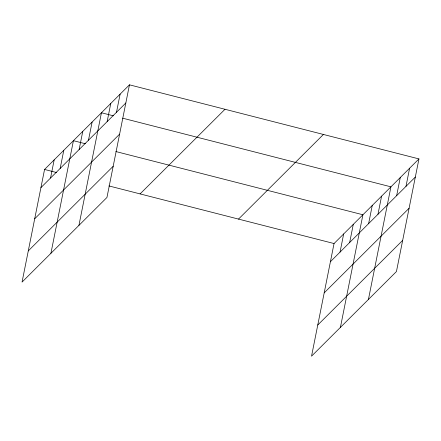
<?xml version="1.0" encoding="UTF-8"?>
<svg xmlns="http://www.w3.org/2000/svg" width="441" height="441" viewBox="0 0 441 441"><rect width="100%" height="100%" fill="white"/><g stroke="black" fill="none" stroke-linecap="round" stroke-linejoin="round"><path stroke-width="0.66" d="M129.461 84.826L44.558 169.46L22.05 282.091L106.954 197.458L129.461 84.826L418.95 158.909L396.442 271.54L311.539 356.174L334.046 243.542L418.95 158.909M50.55 178.021L54.177 159.868M60.174 168.429L63.802 150.276M50.919 253.316L73.421 140.685L85.367 143.744M79.137 149.527L82.765 131.374M88.476 140.216L92.103 122.069M78.933 225.39L101.441 112.758L113.381 115.812M107.152 121.6L110.779 103.448M116.49 112.29L120.117 94.137M340.044 252.098L343.671 233.951M349.663 242.506L353.291 224.359M340.408 327.398L362.915 214.767L115.884 151.55M368.626 223.609L372.254 205.456M377.965 214.298L381.592 196.146M368.428 299.467L390.93 186.835L122.67 118.188M396.646 195.677L400.274 177.53M405.985 186.367L409.612 168.219M40.93 187.612L125.834 102.979M34.701 218.791L119.599 134.158M28.279 250.912L113.183 166.279M140.089 193.908L224.993 109.274M238.515 219.094L323.418 134.461M330.419 261.689L415.323 177.061M324.19 292.868L409.094 208.24M317.774 324.995L402.672 240.362M44.558 169.46L56.498 172.514M108.905 185.926L334.046 243.542"/></g></svg>
